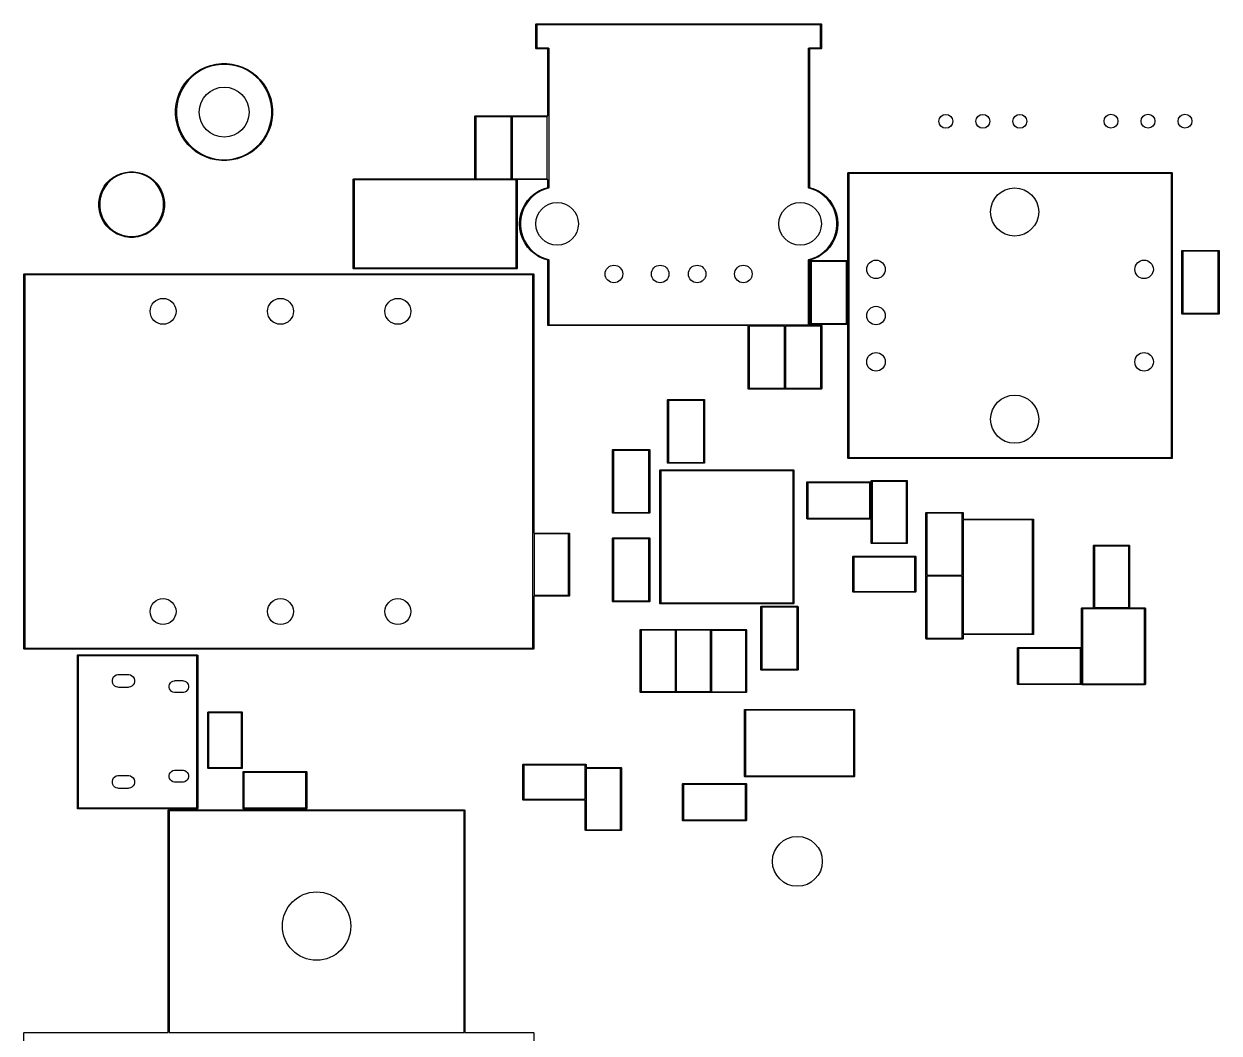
# Model space of a CAD drawing. Extents: x 0.56 to 7.71, y -5.14 to -0.64.
# Drawn here: x 0.558 to 3.103, y -2.865 to -0.718 of the extents above; entities that cross this region are included whole.
import ezdxf

# ---------------------------------------------------------------- set-up
doc = ezdxf.new("R2010")
doc.units = 0
doc.header["$MEASUREMENT"] = 0
doc.layers.add('BLACK', color=7, linetype='CONTINUOUS')

msp = doc.modelspace()

# ---------------------------------------------------------------- linework, layer by layer
at = {"layer": 'BLACK', "linetype": 'CONTINUOUS'}
for p, q in [((1.6478, -0.7189), (1.6479, -0.7185)), ((1.6478, -0.7701), (1.6478, -0.7189)), ((1.6479, -0.7185), (1.6484, -0.718)), ((1.6484, -0.718), (1.6488, -0.7179)), ((1.6488, -0.7179), (2.2551, -0.7179)), ((1.6498, -0.7199), (1.6498, -0.7691)), ((2.2541, -0.7199), (1.6498, -0.7199)), ((2.2541, -0.7691), (2.2541, -0.7199)), ((2.2551, -0.7179), (2.2555, -0.718)), ((2.2555, -0.718), (2.256, -0.7185)), ((2.256, -0.7185), (2.2561, -0.7189)), ((2.2561, -0.7189), (2.2561, -0.7701)), ((1.6479, -0.7705), (1.6478, -0.7701)), ((1.6484, -0.771), (1.6479, -0.7705)), ((1.6488, -0.7711), (1.6484, -0.771)), ((1.6734, -0.7711), (1.6488, -0.7711)), ((1.6498, -0.7691), (1.6744, -0.7691)), ((1.6734, -0.9135), (1.6734, -0.7711)), ((1.6744, -0.7691), (1.6748, -0.7692)), ((1.6748, -0.7692), (1.6753, -0.7697)), ((1.6753, -0.7697), (1.6754, -0.7701)), ((1.6754, -0.7701), (1.6754, -1.0665)), ((2.2285, -0.7701), (2.2286, -0.7697)), ((2.2285, -1.0665), (2.2285, -0.7701)), ((2.2286, -0.7697), (2.2292, -0.7692)), ((2.2292, -0.7692), (2.2295, -0.7691)), ((2.2295, -0.7691), (2.2541, -0.7691)), ((2.2551, -0.7711), (2.2305, -0.7711)), ((2.2305, -0.7711), (2.2305, -1.0658)), ((2.2555, -0.771), (2.2551, -0.7711)), ((2.256, -0.7705), (2.2555, -0.771)), ((2.2561, -0.7701), (2.256, -0.7705)), ((0.9343, -0.8151), (0.9447, -0.81)), ((0.9454, -0.8117), (0.9351, -0.8166)), ((0.9447, -0.81), (0.9556, -0.8062)), ((0.9561, -0.8079), (0.9454, -0.8117)), ((0.9556, -0.8062), (0.9669, -0.8036)), ((0.9672, -0.8054), (0.9561, -0.8079)), ((0.9669, -0.8036), (0.9785, -0.8023)), ((0.9786, -0.8041), (0.9672, -0.8054)), ((0.9785, -0.8023), (0.99, -0.8023)), ((0.9899, -0.8041), (0.9786, -0.8041)), ((1.0013, -0.8054), (0.9899, -0.8041)), ((0.99, -0.8023), (1.0016, -0.8036)), ((1.0124, -0.8079), (1.0013, -0.8054)), ((1.0016, -0.8036), (1.0129, -0.8062)), ((1.0231, -0.8117), (1.0124, -0.8079)), ((1.0129, -0.8062), (1.0238, -0.81)), ((1.0334, -0.8166), (1.0231, -0.8117)), ((1.0238, -0.81), (1.0342, -0.8151)), ((0.9, -0.8457), (0.9072, -0.8366)), ((0.9085, -0.8379), (0.9014, -0.8468)), ((0.9072, -0.8366), (0.9154, -0.8285)), ((0.9166, -0.8298), (0.9085, -0.8379)), ((0.9154, -0.8285), (0.9244, -0.8212)), ((0.9255, -0.8227), (0.9166, -0.8298)), ((0.9244, -0.8212), (0.9343, -0.8151)), ((0.9351, -0.8166), (0.9255, -0.8227)), ((1.043, -0.8227), (1.0334, -0.8166)), ((1.0342, -0.8151), (1.0441, -0.8212)), ((1.0519, -0.8298), (1.043, -0.8227)), ((1.0441, -0.8212), (1.0531, -0.8285)), ((1.06, -0.8379), (1.0519, -0.8298)), ((1.0531, -0.8285), (1.0613, -0.8366)), ((1.0671, -0.8468), (1.06, -0.8379)), ((1.0613, -0.8366), (1.0685, -0.8457)), ((0.8888, -0.866), (0.8938, -0.8555)), ((0.8954, -0.8564), (0.8904, -0.8667)), ((0.8938, -0.8555), (0.9, -0.8457)), ((0.9014, -0.8468), (0.8954, -0.8564)), ((1.0731, -0.8564), (1.0671, -0.8468)), ((1.0685, -0.8457), (1.0747, -0.8555)), ((1.0781, -0.8667), (1.0731, -0.8564)), ((1.0747, -0.8555), (1.0797, -0.866)), ((0.8811, -0.8997), (0.8824, -0.8882)), ((0.8824, -0.8882), (0.8849, -0.8769)), ((0.8841, -0.8885), (0.8829, -0.8998)), ((0.8867, -0.8774), (0.8841, -0.8885)), ((0.8849, -0.8769), (0.8888, -0.866)), ((0.8904, -0.8667), (0.8867, -0.8774)), ((1.0818, -0.8774), (1.0781, -0.8667)), ((1.0797, -0.866), (1.0836, -0.8769)), ((1.0844, -0.8885), (1.0818, -0.8774)), ((1.0836, -0.8769), (1.0861, -0.8882)), ((1.0856, -0.8998), (1.0844, -0.8885)), ((1.0861, -0.8882), (1.0874, -0.8997)), ((0.8811, -0.8998), (0.8811, -0.8997)), ((0.8811, -0.9113), (0.8811, -0.8998)), ((0.8824, -0.9228), (0.8811, -0.9113)), ((0.8829, -0.8998), (0.8829, -0.9112)), ((0.8829, -0.9112), (0.8841, -0.9225)), ((1.0844, -0.9225), (1.0856, -0.9112)), ((1.0856, -0.9112), (1.0856, -0.8998)), ((1.0874, -0.9113), (1.0861, -0.9228)), ((1.0874, -0.8997), (1.0874, -0.9113)), ((1.5181, -0.9145), (1.5182, -0.9141)), ((1.5181, -1.0479), (1.5181, -0.9145)), ((1.5182, -0.9141), (1.5187, -0.9136)), ((1.5187, -0.9136), (1.5191, -0.9135)), ((1.5191, -0.9135), (1.5962, -0.9135)), ((1.5201, -0.9155), (1.5201, -1.0473)), ((1.5953, -0.9155), (1.5201, -0.9155)), ((1.5953, -1.0473), (1.5953, -0.9155)), ((1.5962, -0.9135), (1.6734, -0.9135)), ((1.5972, -0.9155), (1.5972, -1.0473)), ((1.6724, -0.9155), (1.5972, -0.9155)), ((1.6724, -1.0473), (1.6724, -0.9155)), ((1.6734, -0.9135), (1.6734, -0.9135)), ((0.8849, -0.9341), (0.8824, -0.9228)), ((0.8841, -0.9225), (0.8867, -0.9336)), ((0.8888, -0.9451), (0.8849, -0.9341)), ((0.8867, -0.9336), (0.8904, -0.9444)), ((1.0781, -0.9444), (1.0818, -0.9336)), ((1.0836, -0.9341), (1.0797, -0.9451)), ((1.0818, -0.9336), (1.0844, -0.9225)), ((1.0861, -0.9228), (1.0836, -0.9341)), ((0.8938, -0.9555), (0.8888, -0.9451)), ((0.8904, -0.9444), (0.8954, -0.9546)), ((0.9, -0.9653), (0.8938, -0.9555)), ((0.8954, -0.9546), (0.9014, -0.9643)), ((0.9072, -0.9744), (0.9, -0.9653)), ((0.9014, -0.9643), (0.9085, -0.9732)), ((1.06, -0.9732), (1.0671, -0.9643)), ((1.0685, -0.9653), (1.0613, -0.9744)), ((1.0671, -0.9643), (1.0731, -0.9546)), ((1.0747, -0.9555), (1.0685, -0.9653)), ((1.0731, -0.9546), (1.0781, -0.9444)), ((1.0797, -0.9451), (1.0747, -0.9555)), ((0.9154, -0.9826), (0.9072, -0.9744)), ((0.9085, -0.9732), (0.9166, -0.9812)), ((0.9244, -0.9898), (0.9154, -0.9826)), ((0.9166, -0.9812), (0.9255, -0.9883)), ((0.9343, -0.996), (0.9244, -0.9898)), ((0.9255, -0.9883), (0.9351, -0.9944)), ((1.0334, -0.9944), (1.043, -0.9883)), ((1.0441, -0.9898), (1.0342, -0.996)), ((1.043, -0.9883), (1.0519, -0.9812)), ((1.0531, -0.9826), (1.0441, -0.9898)), ((1.0519, -0.9812), (1.06, -0.9732)), ((1.0613, -0.9744), (1.0531, -0.9826)), ((0.9447, -1.001), (0.9343, -0.996)), ((0.9351, -0.9944), (0.9454, -0.9993)), ((0.9556, -1.0048), (0.9447, -1.001)), ((0.9454, -0.9993), (0.9561, -1.0031)), ((0.9669, -1.0074), (0.9556, -1.0048)), ((0.9561, -1.0031), (0.9672, -1.0056)), ((0.9785, -1.0087), (0.9669, -1.0074)), ((0.9672, -1.0056), (0.9786, -1.0069)), ((0.99, -1.0087), (0.9785, -1.0087)), ((0.9786, -1.0069), (0.9899, -1.0069)), ((0.9899, -1.0069), (1.0013, -1.0056)), ((1.0016, -1.0074), (0.99, -1.0087)), ((1.0013, -1.0056), (1.0124, -1.0031)), ((1.0129, -1.0048), (1.0016, -1.0074)), ((1.0124, -1.0031), (1.0231, -0.9993)), ((1.0238, -1.001), (1.0129, -1.0048)), ((1.0231, -0.9993), (1.0334, -0.9944)), ((1.0342, -0.996), (1.0238, -1.001)), ((0.7486, -1.0443), (0.7565, -1.0397)), ((0.7573, -1.0413), (0.7496, -1.0458)), ((0.7565, -1.0397), (0.7649, -1.0362)), ((0.7655, -1.0379), (0.7573, -1.0413)), ((0.7649, -1.0362), (0.7738, -1.0338)), ((0.7741, -1.0356), (0.7655, -1.0379)), ((0.7738, -1.0338), (0.7828, -1.0326)), ((0.783, -1.0344), (0.7741, -1.0356)), ((0.7828, -1.0326), (0.792, -1.0326)), ((0.7919, -1.0344), (0.783, -1.0344)), ((0.8007, -1.0356), (0.7919, -1.0344)), ((0.792, -1.0326), (0.801, -1.0338)), ((0.8093, -1.0379), (0.8007, -1.0356)), ((0.801, -1.0338), (0.8099, -1.0362)), ((0.8175, -1.0413), (0.8093, -1.0379)), ((0.8099, -1.0362), (0.8183, -1.0397)), ((0.8252, -1.0458), (0.8175, -1.0413)), ((0.8183, -1.0397), (0.8262, -1.0443)), ((2.312, -1.0354), (2.3121, -1.0351)), ((2.312, -1.6417), (2.312, -1.0354)), ((2.3121, -1.0351), (2.3126, -1.0345)), ((2.3126, -1.0345), (2.313, -1.0344)), ((2.313, -1.0344), (3.002, -1.0344)), ((2.314, -1.0364), (2.314, -1.6407)), ((3.001, -1.0364), (2.314, -1.0364)), ((3.001, -1.6407), (3.001, -1.0364)), ((3.002, -1.0344), (3.0023, -1.0345)), ((3.0023, -1.0345), (3.0029, -1.0351)), ((3.0029, -1.0351), (3.003, -1.0354)), ((3.003, -1.0354), (3.003, -1.6417)), ((0.7247, -1.0715), (0.7293, -1.0635)), ((0.7308, -1.0646), (0.7264, -1.0723)), ((0.7293, -1.0635), (0.7349, -1.0563)), ((0.7362, -1.0575), (0.7308, -1.0646)), ((0.7349, -1.0563), (0.7413, -1.0498)), ((0.7425, -1.0512), (0.7362, -1.0575)), ((0.7413, -1.0498), (0.7486, -1.0443)), ((0.7496, -1.0458), (0.7425, -1.0512)), ((0.8323, -1.0512), (0.8252, -1.0458)), ((0.8262, -1.0443), (0.8335, -1.0498)), ((0.8386, -1.0575), (0.8323, -1.0512)), ((0.8335, -1.0498), (0.8399, -1.0563)), ((0.844, -1.0646), (0.8386, -1.0575)), ((0.8399, -1.0563), (0.8455, -1.0635)), ((0.8484, -1.0723), (0.844, -1.0646)), ((0.8455, -1.0635), (0.8501, -1.0715)), ((1.2591, -1.0485), (1.2597, -1.048)), ((1.2591, -1.0489), (1.2591, -1.0485)), ((1.2591, -1.2379), (1.2591, -1.0489)), ((1.2597, -1.048), (1.26, -1.0479)), ((1.26, -1.0479), (1.5181, -1.0479)), ((1.261, -1.0499), (1.261, -1.2369)), ((1.6063, -1.0499), (1.261, -1.0499)), ((1.5201, -1.0473), (1.5953, -1.0473)), ((1.5972, -1.0473), (1.6724, -1.0473)), ((1.6063, -1.2369), (1.6063, -1.0499)), ((1.6734, -1.0493), (1.6083, -1.0493)), ((1.6083, -1.0493), (1.6083, -1.2379)), ((1.664, -1.0688), (1.6734, -1.0658)), ((1.6746, -1.0675), (1.6696, -1.0687)), ((1.6734, -1.0658), (1.6734, -1.0493)), ((1.6734, -1.0493), (1.6734, -1.0493)), ((1.6747, -1.0674), (1.6746, -1.0675)), ((1.6746, -1.0675), (1.6746, -1.0675)), ((1.6748, -1.0674), (1.6747, -1.0674)), ((1.6749, -1.0673), (1.6748, -1.0674)), ((1.6752, -1.0672), (1.6749, -1.0673)), ((1.6753, -1.0669), (1.6752, -1.067)), ((1.6752, -1.067), (1.6752, -1.0672)), ((1.6754, -1.0667), (1.6753, -1.0669)), ((1.6754, -1.0665), (1.6754, -1.0666)), ((1.6754, -1.0666), (1.6754, -1.0666)), ((1.6754, -1.0666), (1.6754, -1.0667)), ((2.2286, -1.0666), (2.2285, -1.0665)), ((2.2286, -1.0667), (2.2285, -1.0666)), ((2.2285, -1.0666), (2.2286, -1.0666)), ((2.2286, -1.0669), (2.2286, -1.0667)), ((2.2287, -1.067), (2.2286, -1.0669)), ((2.2288, -1.0672), (2.2287, -1.067)), ((2.229, -1.0673), (2.2288, -1.0672)), ((2.2292, -1.0674), (2.229, -1.0673)), ((2.2293, -1.0675), (2.2292, -1.0674)), ((2.2292, -1.0674), (2.2292, -1.0674)), ((2.2343, -1.0687), (2.2293, -1.0675)), ((2.2293, -1.0675), (2.2293, -1.0675)), ((2.2305, -1.0658), (2.2399, -1.0688)), ((0.7177, -1.0978), (0.7189, -1.0887)), ((0.7189, -1.0887), (0.7212, -1.0799)), ((0.7207, -1.0891), (0.7195, -1.0979)), ((0.723, -1.0805), (0.7207, -1.0891)), ((0.7212, -1.0799), (0.7247, -1.0715)), ((0.7264, -1.0723), (0.723, -1.0805)), ((0.8518, -1.0805), (0.8484, -1.0723)), ((0.8501, -1.0715), (0.8536, -1.0799)), ((0.8542, -1.0891), (0.8518, -1.0805)), ((0.8536, -1.0799), (0.8559, -1.0887)), ((0.8553, -1.0979), (0.8542, -1.0891)), ((0.8559, -1.0887), (0.8571, -1.0978)), ((1.6243, -1.1027), (1.6303, -1.0939)), ((1.6351, -1.0911), (1.6286, -1.0992)), ((1.6303, -1.0939), (1.6374, -1.086)), ((1.6425, -1.0838), (1.6351, -1.0911)), ((1.6374, -1.086), (1.6455, -1.0791)), ((1.6508, -1.0776), (1.6425, -1.0838)), ((1.6455, -1.0791), (1.6544, -1.0733)), ((1.6599, -1.0725), (1.6508, -1.0776)), ((1.6544, -1.0733), (1.664, -1.0688)), ((1.6696, -1.0687), (1.6599, -1.0725)), ((2.244, -1.0725), (2.2343, -1.0687)), ((2.2399, -1.0688), (2.2495, -1.0733)), ((2.2531, -1.0776), (2.244, -1.0725)), ((2.2495, -1.0733), (2.2584, -1.0791)), ((2.2614, -1.0838), (2.2531, -1.0776)), ((2.2584, -1.0791), (2.2665, -1.086)), ((2.2689, -1.0911), (2.2614, -1.0838)), ((2.2665, -1.086), (2.2736, -1.0939)), ((2.2753, -1.0992), (2.2689, -1.0911)), ((2.2736, -1.0939), (2.2796, -1.1027)), ((0.7177, -1.0979), (0.7177, -1.0978)), ((0.7177, -1.1069), (0.7177, -1.0979)), ((0.7189, -1.116), (0.7177, -1.1069)), ((0.7212, -1.1248), (0.7189, -1.116)), ((0.7195, -1.0979), (0.7195, -1.1068)), ((0.7195, -1.1068), (0.7207, -1.1156)), ((0.7207, -1.1156), (0.723, -1.1242)), ((0.8518, -1.1242), (0.8542, -1.1156)), ((0.8559, -1.116), (0.8536, -1.1248)), ((0.8542, -1.1156), (0.8553, -1.1068)), ((0.8553, -1.1068), (0.8553, -1.0979)), ((0.8571, -1.1069), (0.8559, -1.116)), ((0.8571, -1.0978), (0.8571, -1.1069)), ((1.6161, -1.1223), (1.6195, -1.1122)), ((1.6193, -1.1178), (1.6166, -1.1278)), ((1.6234, -1.1082), (1.6193, -1.1178)), ((1.6195, -1.1122), (1.6243, -1.1027)), ((1.6286, -1.0992), (1.6234, -1.1082)), ((2.2806, -1.1082), (2.2753, -1.0992)), ((2.2796, -1.1027), (2.2844, -1.1122)), ((2.2846, -1.1178), (2.2806, -1.1082)), ((2.2844, -1.1122), (2.2879, -1.1223)), ((2.2873, -1.1278), (2.2846, -1.1178)), ((0.7247, -1.1333), (0.7212, -1.1248)), ((0.723, -1.1242), (0.7264, -1.1325)), ((0.7293, -1.1412), (0.7247, -1.1333)), ((0.7264, -1.1325), (0.7308, -1.1402)), ((0.7349, -1.1484), (0.7293, -1.1412)), ((0.7308, -1.1402), (0.7362, -1.1472)), ((0.8386, -1.1472), (0.844, -1.1402)), ((0.8455, -1.1412), (0.8399, -1.1484)), ((0.844, -1.1402), (0.8484, -1.1325)), ((0.8501, -1.1333), (0.8455, -1.1412)), ((0.8484, -1.1325), (0.8518, -1.1242)), ((0.8536, -1.1248), (0.8501, -1.1333)), ((1.6133, -1.1433), (1.614, -1.1327)), ((1.614, -1.1539), (1.6133, -1.1433)), ((1.614, -1.1327), (1.6161, -1.1223)), ((1.6166, -1.1278), (1.6152, -1.1381)), ((1.6152, -1.1381), (1.6152, -1.1485)), ((2.2887, -1.1381), (2.2873, -1.1278)), ((2.2879, -1.1223), (2.29, -1.1327)), ((2.2887, -1.1485), (2.2887, -1.1381)), ((2.29, -1.1327), (2.2907, -1.1433)), ((2.2907, -1.1433), (2.29, -1.1539)), ((0.7413, -1.1549), (0.7349, -1.1484)), ((0.7362, -1.1472), (0.7425, -1.1535)), ((0.7486, -1.1605), (0.7413, -1.1549)), ((0.7425, -1.1535), (0.7496, -1.159)), ((0.7565, -1.165), (0.7486, -1.1605)), ((0.7496, -1.159), (0.7573, -1.1634)), ((0.7649, -1.1685), (0.7565, -1.165)), ((0.7573, -1.1634), (0.7655, -1.1668)), ((0.7738, -1.1709), (0.7649, -1.1685)), ((0.7655, -1.1668), (0.7741, -1.1691)), ((0.7741, -1.1691), (0.783, -1.1703)), ((0.783, -1.1703), (0.7919, -1.1703)), ((0.7919, -1.1703), (0.8007, -1.1691)), ((0.8007, -1.1691), (0.8093, -1.1668)), ((0.8099, -1.1685), (0.801, -1.1709)), ((0.8093, -1.1668), (0.8175, -1.1634)), ((0.8183, -1.165), (0.8099, -1.1685)), ((0.8175, -1.1634), (0.8252, -1.159)), ((0.8262, -1.1605), (0.8183, -1.165)), ((0.8252, -1.159), (0.8323, -1.1535)), ((0.8335, -1.1549), (0.8262, -1.1605)), ((0.8323, -1.1535), (0.8386, -1.1472)), ((0.8399, -1.1484), (0.8335, -1.1549)), ((1.6161, -1.1643), (1.614, -1.1539)), ((1.6152, -1.1485), (1.6166, -1.1588)), ((1.6195, -1.1744), (1.6161, -1.1643)), ((1.6166, -1.1588), (1.6193, -1.1688)), ((1.6193, -1.1688), (1.6234, -1.1784)), ((2.2806, -1.1784), (2.2846, -1.1688)), ((2.2879, -1.1643), (2.2844, -1.1744)), ((2.2846, -1.1688), (2.2873, -1.1588)), ((2.2873, -1.1588), (2.2887, -1.1485)), ((2.29, -1.1539), (2.2879, -1.1643)), ((0.7828, -1.1721), (0.7738, -1.1709)), ((0.792, -1.1721), (0.7828, -1.1721)), ((0.801, -1.1709), (0.792, -1.1721)), ((1.6243, -1.1839), (1.6195, -1.1744)), ((1.6234, -1.1784), (1.6286, -1.1874)), ((1.6303, -1.1927), (1.6243, -1.1839)), ((1.6286, -1.1874), (1.6351, -1.1956)), ((1.6374, -1.2006), (1.6303, -1.1927)), ((1.6351, -1.1956), (1.6425, -1.2028)), ((2.2614, -1.2028), (2.2689, -1.1956)), ((2.2736, -1.1927), (2.2665, -1.2006)), ((2.2689, -1.1956), (2.2753, -1.1874)), ((2.2796, -1.1839), (2.2736, -1.1927)), ((2.2753, -1.1874), (2.2806, -1.1784)), ((2.2844, -1.1744), (2.2796, -1.1839)), ((1.6455, -1.2075), (1.6374, -1.2006)), ((1.6425, -1.2028), (1.6508, -1.209)), ((1.6544, -1.2133), (1.6455, -1.2075)), ((1.6508, -1.209), (1.6599, -1.2141)), ((1.664, -1.2178), (1.6544, -1.2133)), ((1.6599, -1.2141), (1.6696, -1.2179)), ((1.6734, -1.2208), (1.664, -1.2178)), ((1.6696, -1.2179), (1.6746, -1.2191)), ((1.6734, -1.3591), (1.6734, -1.2208)), ((1.6746, -1.2191), (1.6746, -1.2191)), ((1.6746, -1.2191), (1.6747, -1.2192)), ((1.6747, -1.2192), (1.6748, -1.2192)), ((1.6748, -1.2192), (1.6749, -1.2193)), ((1.6749, -1.2193), (1.6752, -1.2194)), ((1.6752, -1.2194), (1.6752, -1.2196)), ((1.6752, -1.2196), (1.6753, -1.2197)), ((1.6753, -1.2197), (1.6754, -1.22)), ((1.6754, -1.22), (1.6754, -1.22)), ((1.6754, -1.22), (1.6754, -1.22)), ((1.6754, -1.22), (1.6754, -1.2201)), ((1.6754, -1.2201), (1.6754, -1.3581)), ((2.2285, -1.2201), (2.2286, -1.22)), ((2.2286, -1.22), (2.2285, -1.22)), ((2.2285, -1.22), (2.2286, -1.22)), ((2.2285, -1.3581), (2.2285, -1.2201)), ((2.2286, -1.2197), (2.2287, -1.2196)), ((2.2286, -1.22), (2.2286, -1.2197)), ((2.2287, -1.2196), (2.2288, -1.2194)), ((2.2288, -1.2194), (2.229, -1.2193)), ((2.229, -1.2193), (2.2292, -1.2192)), ((2.2292, -1.2192), (2.2293, -1.2191)), ((2.2292, -1.2192), (2.2292, -1.2192)), ((2.2293, -1.2191), (2.2343, -1.2179)), ((2.2293, -1.2191), (2.2293, -1.2191)), ((2.2399, -1.2178), (2.2305, -1.2208)), ((2.2305, -1.2208), (2.2305, -1.3591)), ((2.2343, -1.2179), (2.244, -1.2141)), ((2.2495, -1.2133), (2.2399, -1.2178)), ((2.244, -1.2141), (2.2531, -1.209)), ((2.2584, -1.2075), (2.2495, -1.2133)), ((2.2531, -1.209), (2.2614, -1.2028)), ((2.2665, -1.2006), (2.2584, -1.2075)), ((3.0234, -1.2008), (3.0235, -1.2004)), ((3.0234, -1.3346), (3.0234, -1.2008)), ((3.0235, -1.2004), (3.024, -1.1999)), ((3.024, -1.1999), (3.0244, -1.1998)), ((3.0244, -1.1998), (3.1016, -1.1998)), ((3.0254, -1.2018), (3.0254, -1.3337)), ((3.1006, -1.2018), (3.0254, -1.2018)), ((3.1006, -1.3337), (3.1006, -1.2018)), ((3.1016, -1.1998), (3.102, -1.1999)), ((3.102, -1.1999), (3.1025, -1.2004)), ((3.1025, -1.2004), (3.1026, -1.2008)), ((3.1026, -1.2008), (3.1026, -1.3346)), ((1.2591, -1.2383), (1.2591, -1.2379)), ((1.2597, -1.2388), (1.2591, -1.2383)), ((1.26, -1.2389), (1.2597, -1.2388)), ((1.6073, -1.2389), (1.26, -1.2389)), ((1.261, -1.2369), (1.6063, -1.2369)), ((1.6077, -1.2388), (1.6073, -1.2389)), ((1.6082, -1.2383), (1.6077, -1.2388)), ((1.6083, -1.2379), (1.6082, -1.2383)), ((2.2321, -1.2224), (2.2322, -1.2221)), ((2.2321, -1.3563), (2.2321, -1.2224)), ((2.2322, -1.2221), (2.2327, -1.2215)), ((2.2327, -1.2215), (2.2331, -1.2215)), ((2.2331, -1.2215), (2.3102, -1.2215)), ((2.2341, -1.2234), (2.2341, -1.3553)), ((2.3093, -1.2234), (2.2341, -1.2234)), ((2.3093, -1.3553), (2.3093, -1.2234)), ((2.3102, -1.2215), (2.3106, -1.2215)), ((2.3106, -1.2215), (2.3111, -1.2221)), ((2.3111, -1.2221), (2.3112, -1.2224)), ((2.3112, -1.2224), (2.3112, -1.3563)), ((0.5581, -1.2504), (0.5587, -1.2499)), ((0.5581, -1.2508), (0.5581, -1.2504)), ((0.5581, -2.0472), (0.5581, -1.2508)), ((0.5587, -1.2499), (0.5591, -1.2498)), ((0.5591, -1.2498), (1.6429, -1.2498)), ((0.56, -1.2518), (0.56, -2.0463)), ((1.6419, -1.2518), (0.56, -1.2518)), ((1.6419, -2.0463), (1.6419, -1.2518)), ((1.6429, -1.2498), (1.6433, -1.2499)), ((1.6433, -1.2499), (1.6438, -1.2504)), ((1.6438, -1.2504), (1.6439, -1.2508)), ((1.6439, -1.2508), (1.6439, -1.8014)), ((3.0235, -1.335), (3.0234, -1.3346)), ((3.024, -1.3356), (3.0235, -1.335)), ((3.0244, -1.3356), (3.024, -1.3356)), ((3.1016, -1.3356), (3.0244, -1.3356)), ((3.0254, -1.3337), (3.1006, -1.3337)), ((3.102, -1.3356), (3.1016, -1.3356)), ((3.1025, -1.335), (3.102, -1.3356)), ((3.1026, -1.3346), (3.1025, -1.335)), ((1.6735, -1.3594), (1.6734, -1.3591)), ((1.674, -1.36), (1.6735, -1.3594)), ((1.6744, -1.36), (1.674, -1.36)), ((2.1002, -1.36), (1.6744, -1.36)), ((1.6754, -1.3581), (2.2285, -1.3581)), ((2.1002, -1.3602), (2.1002, -1.36)), ((2.1002, -1.4941), (2.1002, -1.3602)), ((2.1022, -1.3612), (2.1022, -1.4931)), ((2.1774, -1.3612), (2.1022, -1.3612)), ((2.1774, -1.4931), (2.1774, -1.3612)), ((2.1793, -1.3612), (2.1793, -1.4931)), ((2.2545, -1.3612), (2.1793, -1.3612)), ((2.2305, -1.3591), (2.2305, -1.3593)), ((2.2305, -1.3593), (2.2555, -1.3593)), ((2.2322, -1.3567), (2.2321, -1.3563)), ((2.2327, -1.3572), (2.2322, -1.3567)), ((2.2331, -1.3573), (2.2327, -1.3572)), ((2.3102, -1.3573), (2.2331, -1.3573)), ((2.2341, -1.3553), (2.3093, -1.3553)), ((2.2545, -1.4931), (2.2545, -1.3612)), ((2.2555, -1.3593), (2.2559, -1.3593)), ((2.2559, -1.3593), (2.2564, -1.3599)), ((2.2564, -1.3599), (2.2565, -1.3602)), ((2.2565, -1.3602), (2.2565, -1.4941)), ((2.3106, -1.3572), (2.3102, -1.3573)), ((2.3111, -1.3567), (2.3106, -1.3572)), ((2.3112, -1.3563), (2.3111, -1.3567)), ((2.1003, -1.4945), (2.1002, -1.4941)), ((2.1008, -1.495), (2.1003, -1.4945)), ((2.1012, -1.4951), (2.1008, -1.495)), ((2.1783, -1.4951), (2.1012, -1.4951)), ((2.1022, -1.4931), (2.1774, -1.4931)), ((2.2555, -1.4951), (2.1783, -1.4951)), ((2.1793, -1.4931), (2.2545, -1.4931)), ((2.2559, -1.495), (2.2555, -1.4951)), ((2.2564, -1.4945), (2.2559, -1.495)), ((2.2565, -1.4941), (2.2564, -1.4945)), ((1.9281, -1.5181), (1.9282, -1.5177)), ((1.9281, -1.652), (1.9281, -1.5181)), ((1.9282, -1.5177), (1.9288, -1.5172)), ((1.9288, -1.5172), (1.9291, -1.5171)), ((1.9291, -1.5171), (2.0063, -1.5171)), ((1.9301, -1.5191), (1.9301, -1.651)), ((2.0053, -1.5191), (1.9301, -1.5191)), ((2.0053, -1.651), (2.0053, -1.5191)), ((2.0063, -1.5171), (2.0067, -1.5172)), ((2.0067, -1.5172), (2.0072, -1.5177)), ((2.0072, -1.5177), (2.0073, -1.5181)), ((2.0073, -1.5181), (2.0073, -1.652)), ((1.8112, -1.6244), (1.8113, -1.624)), ((1.8112, -1.7583), (1.8112, -1.6244)), ((1.8113, -1.624), (1.8118, -1.6235)), ((1.8118, -1.6235), (1.8122, -1.6234)), ((1.8122, -1.6234), (1.8894, -1.6234)), ((1.8132, -1.6254), (1.8132, -1.7573)), ((1.8884, -1.6254), (1.8132, -1.6254)), ((1.8884, -1.7573), (1.8884, -1.6254)), ((1.8894, -1.6234), (1.8897, -1.6235)), ((1.8897, -1.6235), (1.8903, -1.624)), ((1.8903, -1.624), (1.8904, -1.6244)), ((1.8904, -1.6244), (1.8904, -1.7583)), ((1.9282, -1.6523), (1.9281, -1.652)), ((1.9288, -1.6529), (1.9282, -1.6523)), ((1.9291, -1.653), (1.9288, -1.6529)), ((2.0063, -1.653), (1.9291, -1.653)), ((1.9301, -1.651), (2.0053, -1.651)), ((2.0067, -1.6529), (2.0063, -1.653)), ((2.0072, -1.6523), (2.0067, -1.6529)), ((2.0073, -1.652), (2.0072, -1.6523)), ((2.3121, -1.6421), (2.312, -1.6417)), ((2.3126, -1.6426), (2.3121, -1.6421)), ((2.313, -1.6427), (2.3126, -1.6426)), ((3.002, -1.6427), (2.313, -1.6427)), ((2.314, -1.6407), (3.001, -1.6407)), ((3.0023, -1.6426), (3.002, -1.6427)), ((3.0029, -1.6421), (3.0023, -1.6426)), ((3.003, -1.6417), (3.0029, -1.6421)), ((1.912, -1.6677), (1.9121, -1.6673)), ((1.912, -1.9512), (1.912, -1.6677)), ((1.9121, -1.6673), (1.9126, -1.6668)), ((1.9126, -1.6668), (1.913, -1.6667)), ((1.913, -1.6667), (2.1965, -1.6667)), ((1.914, -1.6687), (1.914, -1.9502)), ((2.1955, -1.6687), (1.914, -1.6687)), ((2.1955, -1.9502), (2.1955, -1.6687)), ((2.1965, -1.6667), (2.1968, -1.6668)), ((2.1968, -1.6668), (2.1974, -1.6673)), ((2.1974, -1.6673), (2.1974, -1.6677)), ((2.1974, -1.6677), (2.1974, -1.9512)), ((2.225, -1.6933), (2.2251, -1.6929)), ((2.225, -1.7705), (2.225, -1.6933)), ((2.2251, -1.6929), (2.2256, -1.6924)), ((2.2256, -1.6924), (2.226, -1.6923)), ((2.226, -1.6923), (2.3598, -1.6923)), ((2.227, -1.6943), (2.227, -1.7695)), ((2.3589, -1.6943), (2.227, -1.6943)), ((2.3589, -1.7695), (2.3589, -1.6943)), ((2.3598, -1.6923), (2.3602, -1.6924)), ((2.3602, -1.6924), (2.3608, -1.6929)), ((2.3608, -1.6929), (2.3608, -1.6933)), ((2.3608, -1.6933), (2.3608, -1.7705)), ((2.362, -1.6906), (2.3621, -1.6902)), ((2.362, -1.8228), (2.362, -1.6906)), ((2.3621, -1.6902), (2.3626, -1.6896)), ((2.3626, -1.6896), (2.363, -1.6896)), ((2.363, -1.6896), (2.4378, -1.6896)), ((2.364, -1.6915), (2.364, -1.8219)), ((2.4368, -1.6915), (2.364, -1.6915)), ((2.4368, -1.8219), (2.4368, -1.6915)), ((2.4378, -1.6896), (2.4382, -1.6896)), ((2.4382, -1.6896), (2.4387, -1.6902)), ((2.4387, -1.6902), (2.4388, -1.6906)), ((2.4388, -1.6906), (2.4388, -1.8228)), ((1.8113, -1.7586), (1.8112, -1.7583)), ((1.8118, -1.7592), (1.8113, -1.7586)), ((1.8122, -1.7593), (1.8118, -1.7592)), ((1.8894, -1.7593), (1.8122, -1.7593)), ((1.8132, -1.7573), (1.8884, -1.7573)), ((1.8897, -1.7592), (1.8894, -1.7593)), ((1.8903, -1.7586), (1.8897, -1.7592)), ((1.8904, -1.7583), (1.8903, -1.7586)), ((2.2251, -1.7708), (2.225, -1.7705)), ((2.2256, -1.7714), (2.2251, -1.7708)), ((2.226, -1.7715), (2.2256, -1.7714)), ((2.3598, -1.7715), (2.226, -1.7715)), ((2.227, -1.7695), (2.3589, -1.7695)), ((2.3602, -1.7714), (2.3598, -1.7715)), ((2.3608, -1.7708), (2.3602, -1.7714)), ((2.3608, -1.7705), (2.3608, -1.7708)), ((2.4785, -1.7583), (2.4786, -1.7579)), ((2.4785, -1.8921), (2.4785, -1.7583)), ((2.4786, -1.7579), (2.4792, -1.7574)), ((2.4792, -1.7574), (2.4795, -1.7573)), ((2.4795, -1.7573), (2.5567, -1.7573)), ((2.4805, -1.7593), (2.4805, -1.8911)), ((2.5557, -1.7593), (2.4805, -1.7593)), ((2.5557, -1.7724), (2.5557, -1.7593)), ((2.5557, -1.8911), (2.5557, -1.7724)), ((2.5567, -1.7573), (2.5571, -1.7574)), ((2.5571, -1.7574), (2.5576, -1.7579)), ((2.5576, -1.7579), (2.5577, -1.7583)), ((2.5577, -1.7583), (2.5577, -1.7715)), ((2.5577, -1.7715), (2.7063, -1.7715)), ((2.5577, -1.7734), (2.5577, -1.8921)), ((2.7053, -1.7734), (2.5577, -1.7734)), ((2.7053, -2.0156), (2.7053, -1.7734)), ((2.7063, -1.7715), (2.7067, -1.7715)), ((2.7067, -1.7715), (2.7072, -1.7721)), ((2.7072, -1.7721), (2.7073, -1.7724)), ((2.7073, -1.7724), (2.7073, -2.0165)), ((1.6439, -1.8014), (1.7185, -1.8014)), ((1.6447, -1.8033), (1.6447, -1.9337)), ((1.7175, -1.8033), (1.6447, -1.8033)), ((1.7175, -1.9337), (1.7175, -1.8033)), ((1.7185, -1.8014), (1.7189, -1.8015)), ((1.7189, -1.8015), (1.7194, -1.802)), ((1.7194, -1.802), (1.7195, -1.8024)), ((1.7195, -1.8024), (1.7195, -1.9346)), ((1.8112, -1.8126), (1.8113, -1.8122)), ((1.8112, -1.9465), (1.8112, -1.8126)), ((1.8113, -1.8122), (1.8118, -1.8117)), ((1.8118, -1.8117), (1.8122, -1.8116)), ((1.8122, -1.8116), (1.8894, -1.8116)), ((1.8132, -1.8136), (1.8132, -1.9455)), ((1.8884, -1.8136), (1.8132, -1.8136)), ((1.8884, -1.9455), (1.8884, -1.8136)), ((1.8894, -1.8116), (1.8897, -1.8117)), ((1.8897, -1.8117), (1.8903, -1.8122)), ((1.8903, -1.8122), (1.8904, -1.8126)), ((1.8904, -1.8126), (1.8904, -1.9465)), ((2.3621, -1.8232), (2.362, -1.8228)), ((2.3626, -1.8237), (2.3621, -1.8232)), ((2.363, -1.8238), (2.3626, -1.8237)), ((2.4378, -1.8238), (2.363, -1.8238)), ((2.364, -1.8219), (2.4368, -1.8219)), ((2.4382, -1.8237), (2.4378, -1.8238)), ((2.4387, -1.8232), (2.4382, -1.8237)), ((2.4388, -1.8228), (2.4387, -1.8232)), ((2.8353, -1.8283), (2.8354, -1.8279)), ((2.8353, -1.9605), (2.8353, -1.8283)), ((2.8354, -1.8279), (2.8359, -1.8274)), ((2.8359, -1.8274), (2.8363, -1.8273)), ((2.8363, -1.8273), (2.9111, -1.8273)), ((2.8372, -1.8292), (2.8372, -1.9596)), ((2.9101, -1.8292), (2.8372, -1.8292)), ((2.9101, -1.9596), (2.9101, -1.8292)), ((2.9111, -1.8273), (2.9114, -1.8274)), ((2.9114, -1.8274), (2.912, -1.8279)), ((2.912, -1.8279), (2.912, -1.8283)), ((2.912, -1.8283), (2.912, -1.9605)), ((2.3226, -1.8516), (2.3227, -1.8512)), ((2.3226, -1.9264), (2.3226, -1.8516)), ((2.3227, -1.8512), (2.3232, -1.8507)), ((2.3232, -1.8507), (2.3236, -1.8506)), ((2.3236, -1.8506), (2.4559, -1.8506)), ((2.3246, -1.8526), (2.3246, -1.9254)), ((2.4549, -1.8526), (2.3246, -1.8526)), ((2.4549, -1.9254), (2.4549, -1.8526)), ((2.4559, -1.8506), (2.4563, -1.8507)), ((2.4563, -1.8507), (2.4568, -1.8512)), ((2.4568, -1.8512), (2.4569, -1.8516)), ((2.4569, -1.8516), (2.4569, -1.9264)), ((2.4785, -2.026), (2.4785, -1.8921)), ((2.4805, -1.8911), (2.5557, -1.8911)), ((2.4805, -1.8931), (2.4805, -2.025)), ((2.5557, -1.8931), (2.4805, -1.8931)), ((2.5557, -2.025), (2.5557, -1.8931)), ((2.5577, -1.8921), (2.5577, -2.0156)), ((1.6447, -1.9337), (1.7175, -1.9337)), ((2.3227, -1.9268), (2.3226, -1.9264)), ((2.3232, -1.9273), (2.3227, -1.9268)), ((2.3236, -1.9274), (2.3232, -1.9273)), ((2.4559, -1.9274), (2.3236, -1.9274)), ((2.3246, -1.9254), (2.4549, -1.9254)), ((2.4563, -1.9273), (2.4559, -1.9274)), ((2.4568, -1.9268), (2.4563, -1.9273)), ((2.4569, -1.9264), (2.4568, -1.9268)), ((1.7185, -1.9356), (1.6439, -1.9356)), ((1.6439, -1.9356), (1.6439, -2.0472)), ((1.7189, -1.9356), (1.7185, -1.9356)), ((1.7194, -1.935), (1.7189, -1.9356)), ((1.7195, -1.9346), (1.7194, -1.935)), ((1.8113, -1.9468), (1.8112, -1.9465)), ((1.8118, -1.9474), (1.8113, -1.9468)), ((1.8122, -1.9474), (1.8118, -1.9474)), ((1.8894, -1.9474), (1.8122, -1.9474)), ((1.8132, -1.9455), (1.8884, -1.9455)), ((1.8897, -1.9474), (1.8894, -1.9474)), ((1.8903, -1.9468), (1.8897, -1.9474)), ((1.8904, -1.9465), (1.8903, -1.9468)), ((1.9121, -1.9516), (1.912, -1.9512)), ((1.9126, -1.9521), (1.9121, -1.9516)), ((1.913, -1.9522), (1.9126, -1.9521)), ((2.1965, -1.9522), (1.913, -1.9522)), ((1.914, -1.9502), (2.1955, -1.9502)), ((2.127, -1.9579), (2.1276, -1.9574)), ((2.127, -1.9583), (2.127, -1.9579)), ((2.127, -2.0921), (2.127, -1.9583)), ((2.1276, -1.9574), (2.128, -1.9573)), ((2.128, -1.9573), (2.2051, -1.9573)), ((2.1289, -1.9593), (2.1289, -2.0911)), ((2.2041, -1.9593), (2.1289, -1.9593)), ((2.1968, -1.9521), (2.1965, -1.9522)), ((2.1974, -1.9516), (2.1968, -1.9521)), ((2.1974, -1.9512), (2.1974, -1.9516)), ((2.2041, -2.0911), (2.2041, -1.9593)), ((2.2051, -1.9573), (2.2055, -1.9574)), ((2.2055, -1.9574), (2.206, -1.9579)), ((2.206, -1.9579), (2.2061, -1.9583)), ((2.2061, -1.9583), (2.2061, -2.0921)), ((2.8097, -1.9617), (2.8098, -1.9613)), ((2.8097, -2.1231), (2.8097, -1.9617)), ((2.8098, -1.9613), (2.8104, -1.9608)), ((2.8104, -1.9608), (2.8107, -1.9607)), ((2.8107, -1.9607), (2.8353, -1.9607)), ((2.8117, -1.9627), (2.8117, -2.1221)), ((2.9436, -1.9627), (2.8117, -1.9627)), ((2.8353, -1.9607), (2.8353, -1.9605)), ((2.8372, -1.9596), (2.9101, -1.9596)), ((2.912, -1.9605), (2.912, -1.9607)), ((2.912, -1.9607), (2.9446, -1.9607)), ((2.9436, -2.1221), (2.9436, -1.9627)), ((2.9446, -1.9607), (2.945, -1.9608)), ((2.945, -1.9608), (2.9455, -1.9613)), ((2.9455, -1.9613), (2.9456, -1.9617)), ((2.9456, -1.9617), (2.9456, -2.1231)), ((1.8703, -2.0073), (1.8704, -2.0069)), ((1.8703, -2.1395), (1.8703, -2.0073)), ((1.8704, -2.0069), (1.8709, -2.0064)), ((1.8709, -2.0064), (1.8713, -2.0063)), ((1.8713, -2.0063), (1.9461, -2.0063)), ((1.8722, -2.0082), (1.8722, -2.1386)), ((1.9451, -2.0082), (1.8722, -2.0082)), ((1.9451, -2.1386), (1.9451, -2.0082)), ((1.9461, -2.0063), (2.0209, -2.0063)), ((1.947, -2.0082), (1.947, -2.1386)), ((2.0199, -2.0082), (1.947, -2.0082)), ((2.0199, -2.1386), (2.0199, -2.0082)), ((2.0209, -2.0063), (2.0212, -2.0064)), ((2.0212, -2.0064), (2.0216, -2.0067)), ((2.0216, -2.0067), (2.0957, -2.0067)), ((2.0219, -2.0086), (2.0219, -2.139)), ((2.0947, -2.0086), (2.0219, -2.0086)), ((2.0947, -2.139), (2.0947, -2.0086)), ((2.0957, -2.0067), (2.096, -2.0067)), ((2.096, -2.0067), (2.0966, -2.0073)), ((2.0966, -2.0073), (2.0967, -2.0077)), ((2.0967, -2.0077), (2.0967, -2.1399)), ((2.4786, -2.0264), (2.4785, -2.026)), ((2.4792, -2.0269), (2.4786, -2.0264)), ((2.4795, -2.027), (2.4792, -2.0269)), ((2.5567, -2.027), (2.4795, -2.027)), ((2.4805, -2.025), (2.5557, -2.025)), ((2.5571, -2.0269), (2.5567, -2.027)), ((2.5576, -2.0264), (2.5571, -2.0269)), ((2.5577, -2.026), (2.5576, -2.0264)), ((2.5577, -2.0156), (2.7053, -2.0156)), ((2.7063, -2.0175), (2.5577, -2.0175)), ((2.5577, -2.0175), (2.5577, -2.026)), ((2.7067, -2.0174), (2.7063, -2.0175)), ((2.7072, -2.0169), (2.7067, -2.0174)), ((2.7073, -2.0165), (2.7072, -2.0169)), ((0.5581, -2.0476), (0.5581, -2.0472)), ((0.5587, -2.0482), (0.5581, -2.0476)), ((0.5591, -2.0482), (0.5587, -2.0482)), ((1.6429, -2.0482), (0.5591, -2.0482)), ((0.56, -2.0463), (1.6419, -2.0463)), ((0.6719, -2.0614), (0.6725, -2.0609)), ((0.6725, -2.0609), (0.6728, -2.0608)), ((0.6728, -2.0608), (0.9272, -2.0608)), ((0.9272, -2.0608), (0.9275, -2.0609)), ((0.9275, -2.0609), (0.9281, -2.0614)), ((1.6433, -2.0482), (1.6429, -2.0482)), ((1.6438, -2.0476), (1.6433, -2.0482)), ((1.6439, -2.0472), (1.6438, -2.0476)), ((2.6737, -2.0458), (2.6738, -2.0454)), ((2.6737, -2.123), (2.6737, -2.0458)), ((2.6738, -2.0454), (2.6744, -2.0449)), ((2.6744, -2.0449), (2.6747, -2.0448)), ((2.6747, -2.0448), (2.8086, -2.0448)), ((2.6757, -2.0468), (2.6757, -2.122)), ((2.8076, -2.0468), (2.6757, -2.0468)), ((2.8076, -2.122), (2.8076, -2.0468)), ((2.8086, -2.0448), (2.809, -2.0449)), ((2.809, -2.0449), (2.8095, -2.0454)), ((2.8095, -2.0454), (2.8096, -2.0458)), ((2.8096, -2.0458), (2.8096, -2.123)), ((0.6719, -2.0618), (0.6719, -2.0614)), ((0.6719, -2.3874), (0.6719, -2.0618)), ((0.6738, -2.0628), (0.6738, -2.3864)), ((0.9262, -2.0628), (0.6738, -2.0628)), ((0.9262, -2.3864), (0.9262, -2.0628)), ((0.9281, -2.0614), (0.9281, -2.0618)), ((0.9281, -2.0618), (0.9281, -2.3874)), ((0.7464, -2.1141), (0.7473, -2.1107)), ((0.7473, -2.1107), (0.7491, -2.1076)), ((0.7491, -2.1076), (0.7517, -2.105)), ((0.7517, -2.105), (0.7548, -2.1032)), ((0.7548, -2.1032), (0.7582, -2.1023)), ((0.7582, -2.1023), (0.76, -2.1022)), ((0.76, -2.1022), (0.7797, -2.1022)), ((0.7797, -2.1022), (0.7815, -2.1023)), ((0.7815, -2.1023), (0.785, -2.1032)), ((0.785, -2.1032), (0.7881, -2.105)), ((0.7881, -2.105), (0.7907, -2.1076)), ((0.7907, -2.1076), (0.7925, -2.1107)), ((0.7925, -2.1107), (0.7934, -2.1141)), ((2.127, -2.0925), (2.127, -2.0921)), ((2.1276, -2.093), (2.127, -2.0925)), ((2.128, -2.0931), (2.1276, -2.093)), ((2.2051, -2.0931), (2.128, -2.0931)), ((2.1289, -2.0911), (2.2041, -2.0911)), ((2.2055, -2.093), (2.2051, -2.0931)), ((2.206, -2.0925), (2.2055, -2.093)), ((2.2061, -2.0921), (2.206, -2.0925)), ((0.7464, -2.1177), (0.7464, -2.1141)), ((0.7473, -2.1212), (0.7464, -2.1177)), ((0.7491, -2.1243), (0.7473, -2.1212)), ((0.7517, -2.1269), (0.7491, -2.1243)), ((0.7548, -2.1287), (0.7517, -2.1269)), ((0.7582, -2.1296), (0.7548, -2.1287)), ((0.76, -2.1297), (0.7582, -2.1296)), ((0.7797, -2.1297), (0.76, -2.1297)), ((0.7815, -2.1296), (0.7797, -2.1297)), ((0.785, -2.1287), (0.7815, -2.1296)), ((0.7881, -2.1269), (0.785, -2.1287)), ((0.7907, -2.1243), (0.7881, -2.1269)), ((0.7925, -2.1212), (0.7907, -2.1243)), ((0.7934, -2.1177), (0.7925, -2.1212)), ((0.7934, -2.1141), (0.7934, -2.1177)), ((0.8674, -2.1265), (0.8683, -2.1233)), ((0.8674, -2.1298), (0.8674, -2.1265)), ((0.8683, -2.133), (0.8674, -2.1298)), ((0.8683, -2.1233), (0.87, -2.1204)), ((0.87, -2.1359), (0.8683, -2.133)), ((0.87, -2.1204), (0.8723, -2.118)), ((0.8723, -2.1383), (0.87, -2.1359)), ((0.8723, -2.118), (0.8752, -2.1163)), ((0.8752, -2.1163), (0.8784, -2.1155)), ((0.8784, -2.1155), (0.8801, -2.1154)), ((0.8801, -2.1154), (0.8959, -2.1154)), ((0.8959, -2.1154), (0.8975, -2.1155)), ((0.8975, -2.1155), (0.9008, -2.1163)), ((0.9008, -2.1163), (0.9037, -2.118)), ((0.9037, -2.118), (0.906, -2.1204)), ((0.906, -2.1359), (0.9037, -2.1383)), ((0.906, -2.1204), (0.9077, -2.1233)), ((0.9077, -2.133), (0.906, -2.1359)), ((0.9077, -2.1233), (0.9086, -2.1265)), ((0.9086, -2.1298), (0.9077, -2.133)), ((0.9086, -2.1265), (0.9086, -2.1298)), ((2.6738, -2.1234), (2.6737, -2.123)), ((2.6744, -2.1239), (2.6738, -2.1234)), ((2.6747, -2.124), (2.6744, -2.1239)), ((2.8086, -2.124), (2.6747, -2.124)), ((2.6757, -2.122), (2.8076, -2.122)), ((2.809, -2.1239), (2.8086, -2.124)), ((2.8095, -2.1234), (2.809, -2.1239)), ((2.8096, -2.123), (2.8095, -2.1234)), ((2.8098, -2.1235), (2.8097, -2.1231)), ((2.8104, -2.124), (2.8098, -2.1235)), ((2.8107, -2.1241), (2.8104, -2.124)), ((2.9446, -2.1241), (2.8107, -2.1241)), ((2.8117, -2.1221), (2.9436, -2.1221)), ((2.945, -2.124), (2.9446, -2.1241)), ((2.9455, -2.1235), (2.945, -2.124)), ((2.9456, -2.1231), (2.9455, -2.1235)), ((0.8752, -2.14), (0.8723, -2.1383)), ((0.8784, -2.1408), (0.8752, -2.14)), ((0.8801, -2.1409), (0.8784, -2.1408)), ((0.8959, -2.1409), (0.8801, -2.1409)), ((0.8975, -2.1408), (0.8959, -2.1409)), ((0.9008, -2.14), (0.8975, -2.1408)), ((0.9037, -2.1383), (0.9008, -2.14)), ((1.8704, -2.1399), (1.8703, -2.1395)), ((1.8709, -2.1405), (1.8704, -2.1399)), ((1.8713, -2.1405), (1.8709, -2.1405)), ((1.9461, -2.1405), (1.8713, -2.1405)), ((1.8722, -2.1386), (1.9451, -2.1386)), ((2.0202, -2.1405), (1.9461, -2.1405)), ((1.947, -2.1386), (2.0199, -2.1386)), ((2.0205, -2.1408), (2.0202, -2.1405)), ((2.0209, -2.1409), (2.0205, -2.1408)), ((2.0957, -2.1409), (2.0209, -2.1409)), ((2.0219, -2.139), (2.0947, -2.139)), ((2.096, -2.1408), (2.0957, -2.1409)), ((2.0966, -2.1403), (2.096, -2.1408)), ((2.0967, -2.1399), (2.0966, -2.1403)), ((0.9494, -2.1831), (0.9495, -2.1827)), ((0.9494, -2.3012), (0.9494, -2.1831)), ((0.9495, -2.1827), (0.95, -2.1822)), ((0.95, -2.1822), (0.9504, -2.1821)), ((0.9504, -2.1821), (1.022, -2.1821)), ((0.9514, -2.1841), (0.9514, -2.3002)), ((1.0211, -2.1841), (0.9514, -2.1841)), ((1.0211, -2.3002), (1.0211, -2.1841)), ((1.022, -2.1821), (1.0224, -2.1822)), ((1.0224, -2.1822), (1.023, -2.1827)), ((1.023, -2.1827), (1.023, -2.1831)), ((1.023, -2.1831), (1.023, -2.3012)), ((2.0923, -2.1776), (2.0924, -2.1772)), ((2.0923, -2.3193), (2.0923, -2.1776)), ((2.0924, -2.1772), (2.0929, -2.1766)), ((2.0929, -2.1766), (2.0933, -2.1766)), ((2.0933, -2.1766), (2.3256, -2.1766)), ((2.0943, -2.1785), (2.0943, -2.3183)), ((2.3246, -2.1785), (2.0943, -2.1785)), ((2.3246, -2.3183), (2.3246, -2.1785)), ((2.3256, -2.1766), (2.326, -2.1766)), ((2.326, -2.1766), (2.3265, -2.1772)), ((2.3265, -2.1772), (2.3266, -2.1776)), ((2.3266, -2.1776), (2.3266, -2.3193)), ((0.8674, -2.317), (0.8683, -2.3138)), ((0.8683, -2.3138), (0.87, -2.3109)), ((0.87, -2.3109), (0.8723, -2.3085)), ((0.8723, -2.3085), (0.8752, -2.3069)), ((0.8752, -2.3069), (0.8784, -2.306)), ((0.8784, -2.306), (0.8801, -2.3059)), ((0.8801, -2.3059), (0.8959, -2.3059)), ((0.8959, -2.3059), (0.8975, -2.306)), ((0.8975, -2.306), (0.9008, -2.3069)), ((0.9008, -2.3069), (0.9037, -2.3085)), ((0.9037, -2.3085), (0.906, -2.3109)), ((0.906, -2.3109), (0.9077, -2.3138)), ((0.9077, -2.3138), (0.9086, -2.317)), ((0.9495, -2.3016), (0.9494, -2.3012)), ((0.95, -2.3021), (0.9495, -2.3016)), ((0.9504, -2.3022), (0.95, -2.3021)), ((1.022, -2.3022), (0.9504, -2.3022)), ((0.9514, -2.3002), (1.0211, -2.3002)), ((1.0224, -2.3021), (1.022, -2.3022)), ((1.023, -2.3016), (1.0224, -2.3021)), ((1.023, -2.3012), (1.023, -2.3016)), ((1.0246, -2.3098), (1.0247, -2.3095)), ((1.0246, -2.387), (1.0246, -2.3098)), ((1.0247, -2.3095), (1.0252, -2.3089)), ((1.0252, -2.3089), (1.0256, -2.3089)), ((1.0256, -2.3089), (1.1594, -2.3089)), ((1.0266, -2.3108), (1.0266, -2.386)), ((1.1585, -2.3108), (1.0266, -2.3108)), ((1.1585, -2.386), (1.1585, -2.3108)), ((1.1594, -2.3089), (1.1598, -2.3089)), ((1.1598, -2.3089), (1.1604, -2.3095)), ((1.1604, -2.3095), (1.1604, -2.3098)), ((1.1604, -2.3098), (1.1604, -2.387)), ((1.6205, -2.294), (1.6206, -2.2936)), ((1.6205, -2.3688), (1.6205, -2.294)), ((1.6206, -2.2936), (1.6211, -2.2931)), ((1.6211, -2.2931), (1.6215, -2.293)), ((1.6215, -2.293), (1.7538, -2.293)), ((1.6225, -2.295), (1.6225, -2.3678)), ((1.7528, -2.295), (1.6225, -2.295)), ((1.7528, -2.3678), (1.7528, -2.295)), ((1.7538, -2.293), (1.7542, -2.2931)), ((1.7542, -2.2931), (1.7547, -2.2936)), ((1.7547, -2.2936), (1.7548, -2.294)), ((1.7548, -2.294), (1.7548, -2.3003)), ((1.7548, -2.3003), (1.8291, -2.3003)), ((1.7552, -2.3022), (1.7552, -2.4326)), ((1.8281, -2.3022), (1.7552, -2.3022)), ((1.8281, -2.4326), (1.8281, -2.3022)), ((1.8291, -2.3003), (1.8294, -2.3004)), ((1.8294, -2.3004), (1.83, -2.3009)), ((1.83, -2.3009), (1.83, -2.3013)), ((1.83, -2.3013), (1.83, -2.4335)), ((0.7464, -2.3291), (0.7473, -2.3256)), ((0.7464, -2.3327), (0.7464, -2.3291)), ((0.7473, -2.3362), (0.7464, -2.3327)), ((0.7473, -2.3256), (0.7491, -2.3225)), ((0.7491, -2.3393), (0.7473, -2.3362)), ((0.7491, -2.3225), (0.7517, -2.32)), ((0.7517, -2.3418), (0.7491, -2.3393)), ((0.7517, -2.32), (0.7548, -2.3182)), ((0.7548, -2.3182), (0.7582, -2.3172)), ((0.7582, -2.3172), (0.76, -2.3171)), ((0.76, -2.3171), (0.7797, -2.3171)), ((0.7797, -2.3171), (0.7815, -2.3172)), ((0.7815, -2.3172), (0.785, -2.3182)), ((0.785, -2.3182), (0.7881, -2.32)), ((0.7881, -2.32), (0.7907, -2.3225)), ((0.7907, -2.3393), (0.7881, -2.3418)), ((0.7907, -2.3225), (0.7925, -2.3256)), ((0.7925, -2.3362), (0.7907, -2.3393)), ((0.7925, -2.3256), (0.7934, -2.3291)), ((0.7934, -2.3327), (0.7925, -2.3362)), ((0.7934, -2.3291), (0.7934, -2.3327)), ((0.8674, -2.3204), (0.8674, -2.317)), ((0.8683, -2.3236), (0.8674, -2.3204)), ((0.87, -2.3265), (0.8683, -2.3236)), ((0.8723, -2.3289), (0.87, -2.3265)), ((0.8752, -2.3305), (0.8723, -2.3289)), ((0.8784, -2.3314), (0.8752, -2.3305)), ((0.8801, -2.3315), (0.8784, -2.3314)), ((0.8959, -2.3315), (0.8801, -2.3315)), ((0.8975, -2.3314), (0.8959, -2.3315)), ((0.9008, -2.3305), (0.8975, -2.3314)), ((0.9037, -2.3289), (0.9008, -2.3305)), ((0.906, -2.3265), (0.9037, -2.3289)), ((0.9077, -2.3236), (0.906, -2.3265)), ((0.9086, -2.3204), (0.9077, -2.3236)), ((0.9086, -2.317), (0.9086, -2.3204)), ((1.9604, -2.3354), (1.9605, -2.3351)), ((1.9604, -2.4126), (1.9604, -2.3354)), ((1.9605, -2.3351), (1.961, -2.3345)), ((1.961, -2.3345), (1.9614, -2.3344)), ((1.9614, -2.3344), (2.0953, -2.3344)), ((1.9624, -2.3364), (1.9624, -2.4116)), ((2.0943, -2.3364), (1.9624, -2.3364)), ((2.0924, -2.3197), (2.0923, -2.3193)), ((2.0929, -2.3202), (2.0924, -2.3197)), ((2.0933, -2.3203), (2.0929, -2.3202)), ((2.3256, -2.3203), (2.0933, -2.3203)), ((2.0943, -2.3183), (2.3246, -2.3183)), ((2.0943, -2.4116), (2.0943, -2.3364)), ((2.0953, -2.3344), (2.0957, -2.3345)), ((2.0957, -2.3345), (2.0962, -2.3351)), ((2.0962, -2.3351), (2.0963, -2.3354)), ((2.0963, -2.3354), (2.0963, -2.4126)), ((2.326, -2.3202), (2.3256, -2.3203)), ((2.3265, -2.3197), (2.326, -2.3202)), ((2.3266, -2.3193), (2.3265, -2.3197)), ((0.7548, -2.3436), (0.7517, -2.3418)), ((0.7582, -2.3446), (0.7548, -2.3436)), ((0.76, -2.3447), (0.7582, -2.3446)), ((0.7797, -2.3447), (0.76, -2.3447)), ((0.7815, -2.3446), (0.7797, -2.3447)), ((0.785, -2.3436), (0.7815, -2.3446)), ((0.7881, -2.3418), (0.785, -2.3436)), ((0.6719, -2.3878), (0.6719, -2.3874)), ((0.6725, -2.3883), (0.6719, -2.3878)), ((0.6728, -2.3884), (0.6725, -2.3883)), ((0.9272, -2.3884), (0.6728, -2.3884)), ((0.6738, -2.3864), (0.9262, -2.3864)), ((0.8652, -2.3914), (0.8658, -2.3908)), ((0.8652, -2.3917), (0.8652, -2.3914)), ((0.8652, -2.864), (0.8652, -2.3917)), ((0.8658, -2.3908), (0.8661, -2.3907)), ((0.8661, -2.3907), (1.4961, -2.3907)), ((0.9275, -2.3883), (0.9272, -2.3884)), ((0.9281, -2.3878), (0.9275, -2.3883)), ((0.9281, -2.3874), (0.9281, -2.3878)), ((1.0247, -2.3874), (1.0246, -2.387)), ((1.0252, -2.3879), (1.0247, -2.3874)), ((1.0256, -2.388), (1.0252, -2.3879)), ((1.1594, -2.388), (1.0256, -2.388)), ((1.0266, -2.386), (1.1585, -2.386)), ((1.1598, -2.3879), (1.1594, -2.388)), ((1.1604, -2.3874), (1.1598, -2.3879)), ((1.1604, -2.387), (1.1604, -2.3874)), ((1.4961, -2.3907), (1.4964, -2.3908)), ((1.4964, -2.3908), (1.497, -2.3914)), ((1.497, -2.3914), (1.497, -2.3917)), ((1.497, -2.3917), (1.497, -2.864)), ((1.6206, -2.3692), (1.6205, -2.3688)), ((1.6211, -2.3697), (1.6206, -2.3692)), ((1.6215, -2.3698), (1.6211, -2.3697)), ((1.7533, -2.3698), (1.6215, -2.3698)), ((1.6225, -2.3678), (1.7528, -2.3678)), ((1.7533, -2.4335), (1.7533, -2.3698)), ((0.8671, -2.3927), (0.8671, -2.864)), ((1.4951, -2.3927), (0.8671, -2.3927)), ((1.4951, -2.864), (1.4951, -2.3927)), ((1.9605, -2.413), (1.9604, -2.4126)), ((1.961, -2.4135), (1.9605, -2.413)), ((1.9614, -2.4136), (1.961, -2.4135)), ((2.0953, -2.4136), (1.9614, -2.4136)), ((1.9624, -2.4116), (2.0943, -2.4116)), ((2.0957, -2.4135), (2.0953, -2.4136)), ((2.0962, -2.413), (2.0957, -2.4135)), ((2.0963, -2.4126), (2.0962, -2.413)), ((1.7534, -2.4339), (1.7533, -2.4335)), ((1.7539, -2.4345), (1.7534, -2.4339)), ((1.7543, -2.4345), (1.7539, -2.4345)), ((1.8291, -2.4345), (1.7543, -2.4345)), ((1.7552, -2.4326), (1.8281, -2.4326)), ((1.8294, -2.4345), (1.8291, -2.4345)), ((1.83, -2.4339), (1.8294, -2.4345)), ((1.83, -2.4335), (1.83, -2.4339)), ((0.5581, -2.8646), (0.5587, -2.8641)), ((0.5581, -2.865), (0.5581, -2.8646)), ((0.5581, -3.6602), (0.5581, -2.865)), ((0.5587, -2.8641), (0.5591, -2.864)), ((0.5591, -2.864), (0.8652, -2.864)), ((0.8671, -2.864), (1.4951, -2.864)), ((1.497, -2.864), (1.6429, -2.864)), ((1.6429, -2.864), (1.6433, -2.8641)), ((1.6433, -2.8641), (1.6438, -2.8646)), ((1.6438, -2.8646), (1.6439, -2.865)), ((1.6439, -2.865), (1.6439, -3.6602))]:
    msp.add_line(p, q, dxfattribs=at)
at = {"layer": 'BLACK'}
for centre, radius in [((0.9843, -0.9055), 0.0531), ((2.5209, -0.9252), 0.0148), ((2.5996, -0.9252), 0.0148), ((2.6783, -0.9252), 0.0148), ((2.8724, -0.9248), 0.0148), ((2.9512, -0.9248), 0.0148), ((3.0299, -0.9248), 0.0148), ((2.6673, -1.1181), 0.0512), ((1.6933, -1.1433), 0.0453), ((2.2106, -1.1433), 0.0453), ((2.372, -1.2402), 0.0197), ((2.9429, -1.2402), 0.0197), ((1.8142, -1.25), 0.0187), ((1.9126, -1.25), 0.0187), ((1.9913, -1.25), 0.0187), ((2.0898, -1.25), 0.0187), ((0.8543, -1.3295), 0.0276), ((1.1043, -1.3295), 0.0276), ((1.3543, -1.3295), 0.0276), ((2.372, -1.3386), 0.0197), ((2.372, -1.437), 0.0197), ((2.9429, -1.437), 0.0197), ((2.6673, -1.5591), 0.0512), ((0.8543, -1.9685), 0.0276), ((1.1043, -1.9685), 0.0276), ((1.3543, -1.9685), 0.0276), ((2.2047, -2.5), 0.0531), ((1.1811, -2.6378), 0.0728)]:
    msp.add_circle(centre, radius, dxfattribs=at)

doc.saveas('drawing.dxf')
